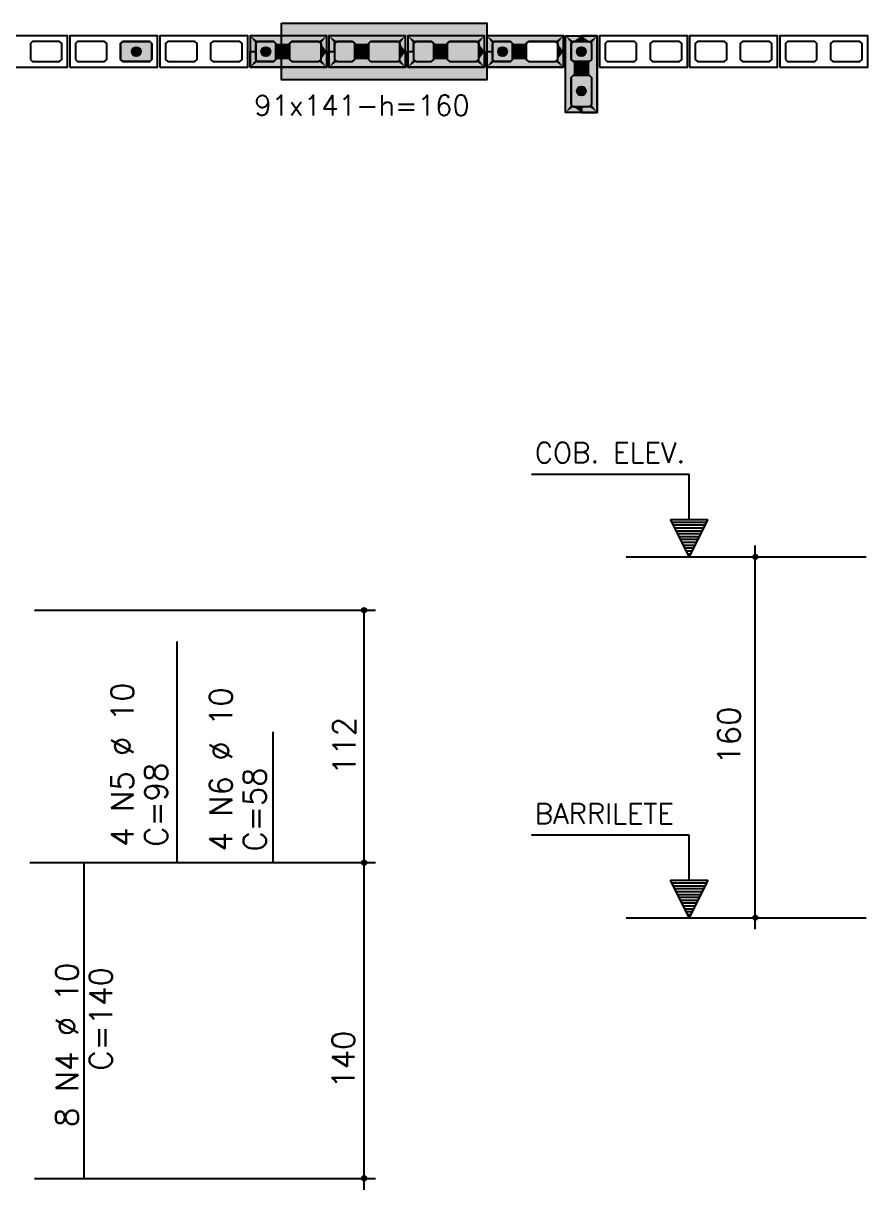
# Model space of a CAD drawing. Extents: x -1.9 to 86, y -1.5 to 61.
# Drawn here: x 35.69 to 43.19, y 31.32 to 41.66 of the extents above; entities that cross this region are included whole.
import ezdxf

# ---------------------------------------------------------------- set-up
doc = ezdxf.new("R2010")
doc.units = 0
doc.header["$MEASUREMENT"] = 0
for name, color, linetype in [('PENA_01', 1, 'CONTINUOUS'), ('PENA_02', 2, 'CONTINUOUS'), ('PENA_03', 3, 'CONTINUOUS'), ('PENA_05', 5, 'CONTINUOUS'), ('PENA_11', 252, 'CONTINUOUS'), ('PENA_21', 100, 'CONTINUOUS'), ('PENA_23', 50, 'CONTINUOUS')]:
    doc.layers.add(name, color=color, linetype=linetype)
doc.styles.get("Standard").update_dxf_attribs({"font": 'ROMANS.SHX'})

msp = doc.modelspace()

# ---------------------------------------------------------------- linework, layer by layer
at = {"layer": 'PENA_01', "linetype": 'Continuous'}
for p, q in [((41.042085, 36.929502), (43.172948, 36.929502)), ((41.042085, 33.729502), (43.172948, 33.729502))]:
    msp.add_line(p, q, dxfattribs=at)
for points in [[(35.755892, 41.342185), (35.775892, 41.322185), (36.015892, 41.322185), (36.035892, 41.342185), (36.035892, 41.482185), (36.015892, 41.502185), (35.775892, 41.502185), (35.755892, 41.482185), (35.755892, 41.342185)], [(36.155295, 41.342185), (36.175295, 41.322185), (36.415295, 41.322185), (36.435295, 41.342185), (36.435295, 41.482185), (36.415295, 41.502185), (36.175295, 41.502185), (36.155295, 41.482185), (36.155295, 41.342185)], [(36.555295, 41.342185), (36.575295, 41.322185), (36.815295, 41.322185), (36.835295, 41.342185), (36.835295, 41.482185), (36.815295, 41.502185), (36.575295, 41.502185), (36.555295, 41.482185), (36.555295, 41.342185)], [(36.955295, 41.342185), (36.975295, 41.322185), (37.215295, 41.322185), (37.235295, 41.342185), (37.235295, 41.482185), (37.215295, 41.502185), (36.975295, 41.502185), (36.955295, 41.482185), (36.955295, 41.342185)], [(37.355295, 41.342185), (37.375295, 41.322185), (37.615295, 41.322185), (37.635295, 41.342185), (37.635295, 41.482185), (37.615295, 41.502185), (37.375295, 41.502185), (37.355295, 41.482185), (37.355295, 41.342185)], [(37.775295, 41.322185), (37.915295, 41.322185), (37.935295, 41.342185), (37.935295, 41.482185), (37.915295, 41.502185), (37.775295, 41.502185), (37.755295, 41.482185), (37.755295, 41.342185), (37.775295, 41.322185)], [(38.075295, 41.322185), (38.315295, 41.322185), (38.335295, 41.342185), (38.335295, 41.482185), (38.315295, 41.502185), (38.075295, 41.502185), (38.055295, 41.482185), (38.055295, 41.342185), (38.075295, 41.322185)], [(38.475295, 41.322185), (38.615295, 41.322185), (38.635295, 41.342185), (38.635295, 41.482185), (38.615295, 41.502185), (38.475295, 41.502185), (38.455295, 41.482185), (38.455295, 41.342185), (38.475295, 41.322185)], [(38.775295, 41.322185), (39.015295, 41.322185), (39.035295, 41.342185), (39.035295, 41.482185), (39.015295, 41.502185), (38.775295, 41.502185), (38.755295, 41.482185), (38.755295, 41.342185), (38.775295, 41.322185)], [(39.175295, 41.322185), (39.315295, 41.322185), (39.335295, 41.342185), (39.335295, 41.482185), (39.315295, 41.502185), (39.175295, 41.502185), (39.155295, 41.482185), (39.155295, 41.342185), (39.175295, 41.322185)], [(39.475295, 41.322185), (39.715295, 41.322185), (39.735295, 41.342185), (39.735295, 41.482185), (39.715295, 41.502185), (39.475295, 41.502185), (39.455295, 41.482185), (39.455295, 41.342185), (39.475295, 41.322185)], [(39.875295, 41.322185), (40.015295, 41.322185), (40.035295, 41.342185), (40.035295, 41.482185), (40.015295, 41.502185), (39.875295, 41.502185), (39.855295, 41.482185), (39.855295, 41.342185), (39.875295, 41.322185)], [(40.175295, 41.322185), (40.415295, 41.322185), (40.435295, 41.342185), (40.435295, 41.482185), (40.415295, 41.502185), (40.175295, 41.502185), (40.155295, 41.482185), (40.155295, 41.342185), (40.175295, 41.322185)], [(40.735295, 41.482185), (40.735295, 41.342185), (40.715295, 41.322185), (40.575295, 41.322185), (40.555295, 41.342185), (40.555295, 41.482185), (40.575295, 41.502185), (40.715295, 41.502185), (40.735295, 41.482185)], [(40.855295, 41.342185), (40.875295, 41.322185), (41.115295, 41.322185), (41.135295, 41.342185), (41.135295, 41.482185), (41.115295, 41.502185), (40.875295, 41.502185), (40.855295, 41.482185), (40.855295, 41.342185)], [(41.255295, 41.342185), (41.275295, 41.322185), (41.515295, 41.322185), (41.535295, 41.342185), (41.535295, 41.482185), (41.515295, 41.502185), (41.275295, 41.502185), (41.255295, 41.482185), (41.255295, 41.342185)], [(41.655295, 41.342185), (41.675295, 41.322185), (41.915295, 41.322185), (41.935295, 41.342185), (41.935295, 41.482185), (41.915295, 41.502185), (41.675295, 41.502185), (41.655295, 41.482185), (41.655295, 41.342185)], [(42.055295, 41.342185), (42.075295, 41.322185), (42.315295, 41.322185), (42.335295, 41.342185), (42.335295, 41.482185), (42.315295, 41.502185), (42.075295, 41.502185), (42.055295, 41.482185), (42.055295, 41.342185)], [(42.455295, 41.342185), (42.475295, 41.322185), (42.715295, 41.322185), (42.735295, 41.342185), (42.735295, 41.482185), (42.715295, 41.502185), (42.475295, 41.502185), (42.455295, 41.482185), (42.455295, 41.342185)], [(42.855295, 41.342185), (42.875295, 41.322185), (43.115295, 41.322185), (43.135295, 41.342185), (43.135295, 41.482185), (43.115295, 41.502185), (42.875295, 41.502185), (42.855295, 41.482185), (42.855295, 41.342185)], [(40.735295, 41.182185), (40.735295, 40.942185), (40.715295, 40.922185), (40.575295, 40.922185), (40.555295, 40.942185), (40.555295, 41.182185), (40.575295, 41.202185), (40.715295, 41.202185), (40.735295, 41.182185)]]:
    msp.add_lwpolyline(points, dxfattribs=at)
at = {"layer": 'PENA_02', "linetype": 'Continuous'}
for points in [[(35.305892, 41.272185), (36.085892, 41.272185), (36.085892, 41.552185), (35.305892, 41.552185), (35.305892, 41.272185)], [(36.105295, 41.272185), (36.885295, 41.272185), (36.885295, 41.552185), (36.105295, 41.552185), (36.105295, 41.272185)], [(36.905295, 41.272185), (37.685295, 41.272185), (37.685295, 41.552185), (36.905295, 41.552185), (36.905295, 41.272185)], [(37.705295, 41.272185), (38.385295, 41.272185), (38.385295, 41.552185), (37.705295, 41.552185), (37.705295, 41.272185)], [(38.405295, 41.272185), (39.085295, 41.272185), (39.085295, 41.552185), (38.405295, 41.552185), (38.405295, 41.272185)], [(39.105295, 41.272185), (39.785295, 41.272185), (39.785295, 41.552185), (39.105295, 41.552185), (39.105295, 41.272185)], [(39.805295, 41.272185), (40.485295, 41.272185), (40.485295, 41.552185), (39.805295, 41.552185), (39.805295, 41.272185)], [(40.785295, 41.552185), (40.785295, 40.872185), (40.505295, 40.872185), (40.505295, 41.552185), (40.785295, 41.552185)], [(40.805295, 41.272185), (41.585295, 41.272185), (41.585295, 41.552185), (40.805295, 41.552185), (40.805295, 41.272185)], [(41.605295, 41.272185), (42.385295, 41.272185), (42.385295, 41.552185), (41.605295, 41.552185), (41.605295, 41.272185)], [(42.405295, 41.272185), (43.185295, 41.272185), (43.185295, 41.552185), (42.405295, 41.552185), (42.405295, 41.272185)]]:
    msp.add_lwpolyline(points, dxfattribs=at)
for centre, radius in [((42.18823, 36.929502), 0.02), ((42.18823, 36.929502), 0.01), ((38.717218, 36.457992), 0.02), ((38.717218, 36.457992), 0.01), ((38.717218, 34.217992), 0.02), ((38.717218, 34.217992), 0.01), ((42.18823, 33.729502), 0.02), ((42.18823, 33.729502), 0.01), ((38.717218, 31.417992), 0.02), ((38.717218, 31.417992), 0.01)]:
    msp.add_circle(centre, radius, dxfattribs=at)
at = {"layer": 'PENA_03', "linetype": 'Continuous'}
for p, q in [((41.601083, 37.661368), (40.201083, 37.661368)), ((41.601083, 37.261368), (41.601083, 37.661368)), ((41.602483, 37.261368), (41.602483, 37.662768)), ((41.601783, 36.929502), (41.435851, 37.261368)), ((41.435851, 37.261368), (41.601083, 37.261368)), ((41.601783, 36.932625), (41.438107, 37.259977)), ((41.765459, 37.259977), (41.438107, 37.259977)), ((41.767716, 37.261368), (41.601783, 36.929502)), ((41.765459, 37.259978), (41.601783, 36.932624)), ((41.602483, 37.261368), (41.767716, 37.261368)), ((41.754952, 37.23584), (41.448614, 37.23584)), ((41.742188, 37.210312), (41.461379, 37.210312)), ((41.729424, 37.184784), (41.474143, 37.184784)), ((41.716659, 37.159256), (41.486907, 37.159256)), ((41.703895, 37.133727), (41.499671, 37.133727)), ((41.691131, 37.108199), (41.512435, 37.108199)), ((41.678367, 37.082671), (41.525199, 37.082671)), ((41.665603, 37.057143), (41.537963, 37.057143)), ((41.652839, 37.031615), (41.550727, 37.031615)), ((41.640075, 37.006087), (41.563491, 37.006087)), ((41.627311, 36.980558), (41.576255, 36.980558)), ((41.614547, 36.95503), (41.589019, 36.95503)), ((42.18823, 33.62897), (42.18823, 37.029502)), ((35.793306, 36.457992), (38.817218, 36.457992)), ((38.717218, 31.31746), (38.717218, 36.457992)), ((41.601083, 34.461368), (40.201083, 34.461368)), ((41.601083, 34.061368), (41.601083, 34.461368)), ((41.602483, 34.061368), (41.602483, 34.462768)), ((35.751375, 34.217992), (38.817218, 34.217992)), ((41.601783, 33.729502), (41.435851, 34.061368)), ((41.435851, 34.061368), (41.601083, 34.061368)), ((41.601783, 33.732625), (41.438107, 34.059977)), ((41.765459, 34.059977), (41.438107, 34.059977)), ((41.754952, 34.03584), (41.448614, 34.03584)), ((41.767716, 34.061368), (41.601783, 33.729502)), ((41.765459, 34.059978), (41.601783, 33.732624)), ((41.602483, 34.061368), (41.767716, 34.061368)), ((41.742188, 34.010312), (41.461379, 34.010312)), ((41.729424, 33.984784), (41.474143, 33.984784)), ((41.716659, 33.959256), (41.486907, 33.959256)), ((41.703895, 33.933727), (41.499671, 33.933727)), ((41.691131, 33.908199), (41.512435, 33.908199)), ((41.678367, 33.882671), (41.525199, 33.882671)), ((41.665603, 33.857143), (41.537963, 33.857143)), ((41.652839, 33.831615), (41.550727, 33.831615)), ((41.640075, 33.806087), (41.563491, 33.806087)), ((41.627311, 33.780558), (41.576255, 33.780558)), ((41.614547, 33.75503), (41.589019, 33.75503)), ((35.793306, 31.417992), (38.817218, 31.417992))]:
    msp.add_line(p, q, dxfattribs=at)
for points in [[(36.835295, 41.342185), (36.815295, 41.322185), (36.575295, 41.322185), (36.555295, 41.342185), (36.555295, 41.482185), (36.575295, 41.502185), (36.815295, 41.502185), (36.835295, 41.482185), (36.835295, 41.342185)], [(37.915295, 41.502185), (37.935295, 41.482185), (37.935295, 41.342185), (37.915295, 41.322185), (37.775295, 41.322185), (37.755295, 41.342185), (37.755295, 41.482185), (37.775295, 41.502185), (37.915295, 41.502185)], [(40.015295, 41.502185), (40.035295, 41.482185), (40.035295, 41.342185), (40.015295, 41.322185), (39.875295, 41.322185), (39.855295, 41.342185), (39.855295, 41.482185), (39.875295, 41.502185), (40.015295, 41.502185)], [(40.715295, 41.502185), (40.735295, 41.482185), (40.735295, 41.342185), (40.715295, 41.322185), (40.575295, 41.322185), (40.555295, 41.342185), (40.555295, 41.482185), (40.575295, 41.502185), (40.715295, 41.502185)], [(40.715295, 41.202185), (40.735295, 41.182185), (40.735295, 40.942185), (40.715295, 40.922185), (40.575295, 40.922185), (40.555295, 40.942185), (40.555295, 41.182185), (40.575295, 41.202185), (40.715295, 41.202185)]]:
    msp.add_lwpolyline(points, dxfattribs=at)
for centre in [(36.695295, 41.412185), (37.845295, 41.412185), (39.945295, 41.412185), (40.645295, 41.412185), (40.645295, 41.062185)]:
    msp.add_circle(centre, 0.04, dxfattribs=at)
for points in [[(36.735295, 41.412185), (36.675295, 41.446826), (36.657708, 41.425866)], [(36.735295, 41.412185), (36.657708, 41.425866), (36.657708, 41.398504)], [(36.735295, 41.412185), (36.657708, 41.398504), (36.675295, 41.377544)], [(36.735295, 41.412185), (36.702241, 41.451578), (36.675295, 41.446826)], [(36.735295, 41.412185), (36.675295, 41.377544), (36.702241, 41.372793)], [(36.735295, 41.412185), (36.725937, 41.437897), (36.702241, 41.451578)], [(36.735295, 41.412185), (36.702241, 41.372793), (36.725937, 41.386474)], [(36.735295, 41.412185), (36.725937, 41.386474), (36.735295, 41.412185)], [(37.885295, 41.412185), (37.825295, 41.446826), (37.807707, 41.425866)], [(37.885295, 41.412185), (37.807707, 41.425866), (37.807707, 41.398504)], [(37.885295, 41.412185), (37.807707, 41.398504), (37.825295, 41.377544)], [(37.885295, 41.412185), (37.852241, 41.451578), (37.825295, 41.446826)], [(37.885295, 41.412185), (37.825295, 41.377544), (37.852241, 41.372793)], [(37.885295, 41.412185), (37.875937, 41.437897), (37.852241, 41.451578)], [(37.885295, 41.412185), (37.852241, 41.372793), (37.875937, 41.386474)], [(37.885295, 41.412185), (37.875937, 41.386474), (37.885295, 41.412185)], [(39.985295, 41.412185), (39.925295, 41.446826), (39.907708, 41.425866)], [(39.985295, 41.412185), (39.907708, 41.425866), (39.907708, 41.398504)], [(39.985295, 41.412185), (39.907708, 41.398504), (39.925295, 41.377544)], [(39.985295, 41.412185), (39.952241, 41.451578), (39.925295, 41.446826)], [(39.985295, 41.412185), (39.925295, 41.377544), (39.952241, 41.372793)], [(39.985295, 41.412185), (39.975937, 41.437897), (39.952241, 41.451578)], [(39.985295, 41.412185), (39.952241, 41.372793), (39.975937, 41.386474)], [(39.985295, 41.412185), (39.975937, 41.386474), (39.985295, 41.412185)], [(40.685295, 41.412185), (40.625295, 41.446826), (40.607708, 41.425866)], [(40.685295, 41.412185), (40.607708, 41.425866), (40.607708, 41.398504)], [(40.685295, 41.412185), (40.607708, 41.398504), (40.625295, 41.377544)], [(40.685295, 41.412185), (40.652241, 41.451578), (40.625295, 41.446826)], [(40.685295, 41.412185), (40.625295, 41.377544), (40.652241, 41.372793)], [(40.685295, 41.412185), (40.675937, 41.437897), (40.652241, 41.451578)], [(40.685295, 41.412185), (40.652241, 41.372793), (40.675937, 41.386474)], [(40.685295, 41.412185), (40.675937, 41.386474), (40.685295, 41.412185)], [(40.685295, 41.062185), (40.625295, 41.096826), (40.607708, 41.075866)], [(40.685295, 41.062185), (40.607708, 41.075866), (40.607708, 41.048504)], [(40.685295, 41.062185), (40.652241, 41.101578), (40.625295, 41.096826)], [(40.685295, 41.062185), (40.675937, 41.087897), (40.652241, 41.101578)], [(40.685295, 41.062185), (40.607708, 41.048504), (40.625295, 41.027544)], [(40.685295, 41.062185), (40.625295, 41.027544), (40.652241, 41.022793)], [(40.685295, 41.062185), (40.652241, 41.022793), (40.675937, 41.036474)], [(40.685295, 41.062185), (40.675937, 41.036474), (40.685295, 41.062185)]]:
    msp.add_solid(points, dxfattribs=at)
at = {"layer": 'PENA_05', "linetype": 'Continuous'}
for p, q in [((37.058872, 34.217992), (37.058872, 36.177992)), ((37.911313, 34.220915), (37.911313, 35.377992)), ((36.232948, 31.417992), (36.232948, 34.217992))]:
    msp.add_line(p, q, dxfattribs=at)
at = {"layer": 'PENA_11', "linetype": 'Continuous'}
for points in [[(36.835295, 41.342185), (36.555295, 41.482185), (36.575295, 41.502185)], [(36.835295, 41.342185), (36.575295, 41.502185), (36.815295, 41.502185)], [(36.835295, 41.342185), (36.815295, 41.502185), (36.835295, 41.482185)], [(37.915295, 41.502185), (37.775295, 41.322185), (37.755295, 41.342185)], [(37.915295, 41.502185), (37.755295, 41.342185), (37.755295, 41.482185)], [(37.915295, 41.502185), (37.755295, 41.482185), (37.775295, 41.502185)], [(37.915295, 41.502185), (37.915295, 41.322185), (37.775295, 41.322185)], [(37.915295, 41.502185), (37.775295, 41.502185), (37.915295, 41.502185)], [(37.915295, 41.502185), (37.935295, 41.482185), (37.935295, 41.342185)], [(37.915295, 41.502185), (37.935295, 41.342185), (37.915295, 41.322185)], [(40.015295, 41.502185), (39.875295, 41.322185), (39.855295, 41.342185)], [(40.015295, 41.502185), (39.855295, 41.342185), (39.855295, 41.482185)], [(40.015295, 41.502185), (39.855295, 41.482185), (39.875295, 41.502185)], [(40.015295, 41.502185), (40.015295, 41.322185), (39.875295, 41.322185)], [(40.015295, 41.502185), (39.875295, 41.502185), (40.015295, 41.502185)], [(40.015295, 41.502185), (40.035295, 41.482185), (40.035295, 41.342185)], [(40.015295, 41.502185), (40.035295, 41.342185), (40.015295, 41.322185)], [(40.715295, 41.502185), (40.575295, 41.322185), (40.555295, 41.342185)], [(40.715295, 41.502185), (40.555295, 41.342185), (40.555295, 41.482185)], [(40.715295, 41.502185), (40.555295, 41.482185), (40.575295, 41.502185)], [(40.715295, 41.502185), (40.715295, 41.322185), (40.575295, 41.322185)], [(40.715295, 41.502185), (40.575295, 41.502185), (40.715295, 41.502185)], [(40.715295, 41.502185), (40.735295, 41.482185), (40.735295, 41.342185)], [(40.715295, 41.502185), (40.735295, 41.342185), (40.715295, 41.322185)], [(36.835295, 41.342185), (36.555295, 41.342185), (36.555295, 41.482185)], [(36.835295, 41.342185), (36.835295, 41.482185), (36.835295, 41.342185)], [(36.835295, 41.342185), (36.575295, 41.322185), (36.555295, 41.342185)], [(36.835295, 41.342185), (36.815295, 41.322185), (36.575295, 41.322185)], [(40.715295, 41.202185), (40.575295, 40.922185), (40.555295, 40.942185)], [(40.715295, 41.202185), (40.555295, 40.942185), (40.555295, 41.182185)], [(40.715295, 41.202185), (40.555295, 41.182185), (40.575295, 41.202185)], [(40.715295, 41.202185), (40.715295, 40.922185), (40.575295, 40.922185)], [(40.715295, 41.202185), (40.575295, 41.202185), (40.715295, 41.202185)], [(40.715295, 41.202185), (40.735295, 41.182185), (40.735295, 40.942185)], [(40.715295, 41.202185), (40.735295, 40.942185), (40.715295, 40.922185)]]:
    msp.add_solid(points, dxfattribs=at)
at = {"layer": 'PENA_21', "linetype": 'Continuous'}
for points in [[(37.705295, 41.412185), (37.755295, 41.412185), (37.755295, 41.482185), (37.775295, 41.502185), (37.915295, 41.502185), (37.935295, 41.482185), (37.935295, 41.412185), (38.055295, 41.412185), (38.055295, 41.482185), (38.075295, 41.502185), (38.315295, 41.502185), (38.335295, 41.482185), (38.335295, 41.412185), (38.385295, 41.412185), (38.385295, 41.552185), (37.705295, 41.552185), (37.705295, 41.412185)], [(38.405295, 41.412185), (38.455295, 41.412185), (38.455295, 41.482185), (38.475295, 41.502185), (38.615295, 41.502185), (38.635295, 41.482185), (38.635295, 41.412185), (38.755295, 41.412185), (38.755295, 41.482185), (38.775295, 41.502185), (39.015295, 41.502185), (39.035295, 41.482185), (39.035295, 41.412185), (39.085295, 41.412185), (39.085295, 41.552185), (38.405295, 41.552185), (38.405295, 41.412185)], [(39.105295, 41.412185), (39.155295, 41.412185), (39.155295, 41.482185), (39.175295, 41.502185), (39.315295, 41.502185), (39.335295, 41.482185), (39.335295, 41.412185), (39.455295, 41.412185), (39.455295, 41.482185), (39.475295, 41.502185), (39.715295, 41.502185), (39.735295, 41.482185), (39.735295, 41.412185), (39.785295, 41.412185), (39.785295, 41.552185), (39.105295, 41.552185), (39.105295, 41.412185)], [(39.805295, 41.412185), (39.855295, 41.412185), (39.855295, 41.482185), (39.875295, 41.502185), (40.015295, 41.502185), (40.035295, 41.482185), (40.035295, 41.412185), (40.155295, 41.412185), (40.155295, 41.482185), (40.175295, 41.502185), (40.415295, 41.502185), (40.435295, 41.482185), (40.435295, 41.412185), (40.485295, 41.412185), (40.485295, 41.552185), (39.805295, 41.552185), (39.805295, 41.412185)], [(40.645295, 41.552185), (40.645295, 41.502185), (40.575295, 41.502185), (40.555295, 41.482185), (40.555295, 41.342185), (40.575295, 41.322185), (40.645295, 41.322185), (40.645295, 41.202185), (40.575295, 41.202185), (40.555295, 41.182185), (40.555295, 40.942185), (40.575295, 40.922185), (40.645295, 40.922185), (40.645295, 40.872185), (40.505295, 40.872185), (40.505295, 41.552185), (40.645295, 41.552185)], [(40.645295, 41.552185), (40.645295, 41.502185), (40.715295, 41.502185), (40.735295, 41.482185), (40.735295, 41.342185), (40.715295, 41.322185), (40.645295, 41.322185), (40.645295, 41.202185), (40.715295, 41.202185), (40.735295, 41.182185), (40.735295, 40.942185), (40.715295, 40.922185), (40.645295, 40.922185), (40.645295, 40.872185), (40.785295, 40.872185), (40.785295, 41.552185), (40.645295, 41.552185)], [(37.705295, 41.412185), (37.755295, 41.412185), (37.755295, 41.342185), (37.775295, 41.322185), (37.915295, 41.322185), (37.935295, 41.342185), (37.935295, 41.412185), (38.055295, 41.412185), (38.055295, 41.342185), (38.075295, 41.322185), (38.315295, 41.322185), (38.335295, 41.342185), (38.335295, 41.412185), (38.385295, 41.412185), (38.385295, 41.272185), (37.705295, 41.272185), (37.705295, 41.412185)], [(38.405295, 41.412185), (38.455295, 41.412185), (38.455295, 41.342185), (38.475295, 41.322185), (38.615295, 41.322185), (38.635295, 41.342185), (38.635295, 41.412185), (38.755295, 41.412185), (38.755295, 41.342185), (38.775295, 41.322185), (39.015295, 41.322185), (39.035295, 41.342185), (39.035295, 41.412185), (39.085295, 41.412185), (39.085295, 41.272185), (38.405295, 41.272185), (38.405295, 41.412185)], [(39.105295, 41.412185), (39.155295, 41.412185), (39.155295, 41.342185), (39.175295, 41.322185), (39.315295, 41.322185), (39.335295, 41.342185), (39.335295, 41.412185), (39.455295, 41.412185), (39.455295, 41.342185), (39.475295, 41.322185), (39.715295, 41.322185), (39.735295, 41.342185), (39.735295, 41.412185), (39.785295, 41.412185), (39.785295, 41.272185), (39.105295, 41.272185), (39.105295, 41.412185)], [(39.805295, 41.412185), (39.855295, 41.412185), (39.855295, 41.342185), (39.875295, 41.322185), (40.015295, 41.322185), (40.035295, 41.342185), (40.035295, 41.412185), (40.155295, 41.412185), (40.155295, 41.342185), (40.175295, 41.322185), (40.415295, 41.322185), (40.435295, 41.342185), (40.435295, 41.412185), (40.485295, 41.412185), (40.485295, 41.272185), (39.805295, 41.272185), (39.805295, 41.412185)]]:
    msp.add_lwpolyline(points, dxfattribs=at)
for points in [[(38.385295, 41.552185), (37.705295, 41.552185), (37.775295, 41.502185)], [(37.705295, 41.552185), (37.705295, 41.412185), (37.755295, 41.412185)], [(37.705295, 41.552185), (37.755295, 41.412185), (37.755295, 41.482185)], [(37.705295, 41.552185), (37.755295, 41.482185), (37.775295, 41.502185)], [(38.385295, 41.552185), (37.775295, 41.502185), (37.915295, 41.502185)], [(38.385295, 41.552185), (37.915295, 41.502185), (37.935295, 41.482185)], [(38.385295, 41.552185), (37.935295, 41.482185), (38.075295, 41.502185)], [(37.935295, 41.482185), (38.055295, 41.482185), (38.075295, 41.502185)], [(38.385295, 41.552185), (38.075295, 41.502185), (38.315295, 41.502185)], [(38.385295, 41.552185), (38.315295, 41.502185), (38.335295, 41.482185)], [(38.385295, 41.552185), (38.335295, 41.482185), (38.385295, 41.412185)], [(39.085295, 41.552185), (38.405295, 41.552185), (38.475295, 41.502185)], [(38.405295, 41.552185), (38.405295, 41.412185), (38.455295, 41.412185)], [(38.405295, 41.552185), (38.455295, 41.412185), (38.455295, 41.482185)], [(38.405295, 41.552185), (38.455295, 41.482185), (38.475295, 41.502185)], [(39.085295, 41.552185), (38.475295, 41.502185), (38.615295, 41.502185)], [(39.085295, 41.552185), (38.615295, 41.502185), (38.635295, 41.482185)], [(39.085295, 41.552185), (38.635295, 41.482185), (38.775295, 41.502185)], [(38.635295, 41.482185), (38.755295, 41.482185), (38.775295, 41.502185)], [(39.085295, 41.552185), (38.775295, 41.502185), (39.015295, 41.502185)], [(39.085295, 41.552185), (39.015295, 41.502185), (39.035295, 41.482185)], [(39.085295, 41.552185), (39.035295, 41.482185), (39.085295, 41.412185)], [(39.785295, 41.552185), (39.105295, 41.552185), (39.175295, 41.502185)], [(39.105295, 41.552185), (39.105295, 41.412185), (39.155295, 41.412185)], [(39.105295, 41.552185), (39.155295, 41.412185), (39.155295, 41.482185)], [(39.105295, 41.552185), (39.155295, 41.482185), (39.175295, 41.502185)], [(39.785295, 41.552185), (39.175295, 41.502185), (39.315295, 41.502185)], [(39.785295, 41.552185), (39.315295, 41.502185), (39.335295, 41.482185)], [(39.785295, 41.552185), (39.335295, 41.482185), (39.475295, 41.502185)], [(39.335295, 41.482185), (39.455295, 41.482185), (39.475295, 41.502185)], [(39.785295, 41.552185), (39.475295, 41.502185), (39.715295, 41.502185)], [(39.785295, 41.552185), (39.715295, 41.502185), (39.735295, 41.482185)], [(39.785295, 41.552185), (39.735295, 41.482185), (39.785295, 41.412185)], [(40.485295, 41.552185), (39.805295, 41.552185), (39.875295, 41.502185)], [(39.805295, 41.552185), (39.805295, 41.412185), (39.855295, 41.412185)], [(39.805295, 41.552185), (39.855295, 41.412185), (39.855295, 41.482185)], [(39.805295, 41.552185), (39.855295, 41.482185), (39.875295, 41.502185)], [(40.485295, 41.552185), (39.875295, 41.502185), (40.015295, 41.502185)], [(40.485295, 41.552185), (40.015295, 41.502185), (40.035295, 41.482185)], [(40.485295, 41.552185), (40.035295, 41.482185), (40.175295, 41.502185)], [(40.035295, 41.482185), (40.155295, 41.482185), (40.175295, 41.502185)], [(40.485295, 41.552185), (40.175295, 41.502185), (40.415295, 41.502185)], [(40.485295, 41.552185), (40.415295, 41.502185), (40.435295, 41.482185)], [(40.485295, 41.552185), (40.435295, 41.482185), (40.485295, 41.412185)], [(40.575295, 41.502185), (40.555295, 41.482185), (40.505295, 41.552185)], [(40.575295, 41.502185), (40.505295, 41.552185), (40.645295, 41.552185)], [(40.505295, 41.552185), (40.555295, 41.482185), (40.505295, 40.872185)], [(40.575295, 41.502185), (40.645295, 41.552185), (40.645295, 41.502185)], [(40.785295, 41.552185), (40.645295, 41.552185), (40.715295, 41.502185)], [(40.715295, 41.502185), (40.645295, 41.552185), (40.645295, 41.502185)], [(40.735295, 41.482185), (40.785295, 41.552185), (40.715295, 41.502185)], [(40.785295, 40.872185), (40.785295, 41.552185), (40.735295, 41.482185)], [(37.705295, 41.272185), (37.705295, 41.412185), (37.755295, 41.412185)], [(37.705295, 41.272185), (37.755295, 41.412185), (37.755295, 41.342185)], [(37.935295, 41.482185), (37.935295, 41.412185), (38.055295, 41.412185)], [(37.935295, 41.482185), (38.055295, 41.412185), (38.055295, 41.482185)], [(37.935295, 41.342185), (37.935295, 41.412185), (38.055295, 41.412185)], [(37.935295, 41.342185), (38.055295, 41.412185), (38.055295, 41.342185)], [(38.385295, 41.412185), (38.335295, 41.482185), (38.335295, 41.412185)], [(38.385295, 41.272185), (38.335295, 41.342185), (38.385295, 41.412185)], [(38.385295, 41.412185), (38.335295, 41.342185), (38.335295, 41.412185)], [(38.405295, 41.272185), (38.405295, 41.412185), (38.455295, 41.412185)], [(38.405295, 41.272185), (38.455295, 41.412185), (38.455295, 41.342185)], [(38.635295, 41.482185), (38.635295, 41.412185), (38.755295, 41.412185)], [(38.635295, 41.482185), (38.755295, 41.412185), (38.755295, 41.482185)], [(38.635295, 41.342185), (38.635295, 41.412185), (38.755295, 41.412185)], [(38.635295, 41.342185), (38.755295, 41.412185), (38.755295, 41.342185)], [(39.085295, 41.412185), (39.035295, 41.482185), (39.035295, 41.412185)], [(39.085295, 41.272185), (39.035295, 41.342185), (39.085295, 41.412185)], [(39.085295, 41.412185), (39.035295, 41.342185), (39.035295, 41.412185)], [(39.105295, 41.272185), (39.105295, 41.412185), (39.155295, 41.412185)], [(39.105295, 41.272185), (39.155295, 41.412185), (39.155295, 41.342185)], [(39.335295, 41.482185), (39.335295, 41.412185), (39.455295, 41.412185)], [(39.335295, 41.482185), (39.455295, 41.412185), (39.455295, 41.482185)], [(39.335295, 41.342185), (39.335295, 41.412185), (39.455295, 41.412185)], [(39.335295, 41.342185), (39.455295, 41.412185), (39.455295, 41.342185)], [(39.785295, 41.412185), (39.735295, 41.482185), (39.735295, 41.412185)], [(39.785295, 41.272185), (39.735295, 41.342185), (39.785295, 41.412185)], [(39.785295, 41.412185), (39.735295, 41.342185), (39.735295, 41.412185)], [(39.805295, 41.272185), (39.805295, 41.412185), (39.855295, 41.412185)], [(39.805295, 41.272185), (39.855295, 41.412185), (39.855295, 41.342185)], [(40.035295, 41.482185), (40.035295, 41.412185), (40.155295, 41.412185)], [(40.035295, 41.482185), (40.155295, 41.412185), (40.155295, 41.482185)], [(40.035295, 41.342185), (40.035295, 41.412185), (40.155295, 41.412185)], [(40.035295, 41.342185), (40.155295, 41.412185), (40.155295, 41.342185)], [(40.485295, 41.412185), (40.435295, 41.482185), (40.435295, 41.412185)], [(40.485295, 41.272185), (40.435295, 41.342185), (40.485295, 41.412185)], [(40.485295, 41.412185), (40.435295, 41.342185), (40.435295, 41.412185)], [(40.505295, 40.872185), (40.555295, 41.482185), (40.555295, 40.942185)], [(40.555295, 40.942185), (40.555295, 41.482185), (40.555295, 41.342185)], [(40.735295, 41.342185), (40.785295, 40.872185), (40.735295, 41.482185)], [(37.705295, 41.272185), (37.755295, 41.342185), (37.775295, 41.322185)], [(38.385295, 41.272185), (37.705295, 41.272185), (37.775295, 41.322185)], [(38.385295, 41.272185), (37.775295, 41.322185), (37.915295, 41.322185)], [(38.385295, 41.272185), (37.915295, 41.322185), (37.935295, 41.342185)], [(38.385295, 41.272185), (37.935295, 41.342185), (38.075295, 41.322185)], [(37.935295, 41.342185), (38.055295, 41.342185), (38.075295, 41.322185)], [(38.385295, 41.272185), (38.075295, 41.322185), (38.315295, 41.322185)], [(38.385295, 41.272185), (38.315295, 41.322185), (38.335295, 41.342185)], [(38.405295, 41.272185), (38.455295, 41.342185), (38.475295, 41.322185)], [(39.085295, 41.272185), (38.405295, 41.272185), (38.475295, 41.322185)], [(39.085295, 41.272185), (38.475295, 41.322185), (38.615295, 41.322185)], [(39.085295, 41.272185), (38.615295, 41.322185), (38.635295, 41.342185)], [(39.085295, 41.272185), (38.635295, 41.342185), (38.775295, 41.322185)], [(38.635295, 41.342185), (38.755295, 41.342185), (38.775295, 41.322185)], [(39.085295, 41.272185), (38.775295, 41.322185), (39.015295, 41.322185)], [(39.085295, 41.272185), (39.015295, 41.322185), (39.035295, 41.342185)], [(39.105295, 41.272185), (39.155295, 41.342185), (39.175295, 41.322185)], [(39.785295, 41.272185), (39.105295, 41.272185), (39.175295, 41.322185)], [(39.785295, 41.272185), (39.175295, 41.322185), (39.315295, 41.322185)], [(39.785295, 41.272185), (39.315295, 41.322185), (39.335295, 41.342185)], [(39.785295, 41.272185), (39.335295, 41.342185), (39.475295, 41.322185)], [(39.335295, 41.342185), (39.455295, 41.342185), (39.475295, 41.322185)], [(39.785295, 41.272185), (39.475295, 41.322185), (39.715295, 41.322185)], [(39.785295, 41.272185), (39.715295, 41.322185), (39.735295, 41.342185)], [(39.805295, 41.272185), (39.855295, 41.342185), (39.875295, 41.322185)], [(40.485295, 41.272185), (39.805295, 41.272185), (39.875295, 41.322185)], [(40.485295, 41.272185), (39.875295, 41.322185), (40.015295, 41.322185)], [(40.485295, 41.272185), (40.015295, 41.322185), (40.035295, 41.342185)], [(40.485295, 41.272185), (40.035295, 41.342185), (40.175295, 41.322185)], [(40.035295, 41.342185), (40.155295, 41.342185), (40.175295, 41.322185)], [(40.485295, 41.272185), (40.175295, 41.322185), (40.415295, 41.322185)], [(40.485295, 41.272185), (40.415295, 41.322185), (40.435295, 41.342185)], [(40.555295, 40.942185), (40.555295, 41.182185), (40.555295, 41.342185)], [(40.575295, 41.322185), (40.555295, 41.182185), (40.555295, 41.342185)], [(40.575295, 41.322185), (40.575295, 41.202185), (40.555295, 41.182185)], [(40.645295, 41.322185), (40.575295, 41.202185), (40.575295, 41.322185)], [(40.645295, 41.322185), (40.645295, 41.202185), (40.575295, 41.202185)], [(40.645295, 41.322185), (40.715295, 41.202185), (40.715295, 41.322185)], [(40.645295, 41.322185), (40.645295, 41.202185), (40.715295, 41.202185)], [(40.715295, 41.322185), (40.735295, 41.182185), (40.735295, 41.342185)], [(40.715295, 41.202185), (40.735295, 41.182185), (40.715295, 41.322185)], [(40.735295, 41.182185), (40.785295, 40.872185), (40.735295, 41.342185)], [(40.735295, 41.182185), (40.735295, 40.942185), (40.785295, 40.872185)], [(40.575295, 40.922185), (40.505295, 40.872185), (40.555295, 40.942185)], [(40.645295, 40.872185), (40.505295, 40.872185), (40.575295, 40.922185)], [(40.645295, 40.922185), (40.645295, 40.872185), (40.575295, 40.922185)], [(40.715295, 40.922185), (40.645295, 40.922185), (40.785295, 40.872185)], [(40.645295, 40.922185), (40.645295, 40.872185), (40.785295, 40.872185)], [(40.735295, 40.942185), (40.715295, 40.922185), (40.785295, 40.872185)]]:
    msp.add_solid(points, dxfattribs=at)
at = {"layer": 'PENA_23', "linetype": 'Continuous'}
msp.add_lwpolyline([(37.985295, 41.662185), (39.805295, 41.662185), (39.805295, 41.162185), (37.985295, 41.162185), (37.985295, 41.662185)], dxfattribs=at)
msp.add_lwpolyline([(37.985295, 41.662185), (39.805295, 41.662185), (39.805295, 41.162185), (37.985295, 41.162185), (37.985295, 41.662185)], dxfattribs=at)
for points in [[(37.985295, 41.662185), (39.805295, 41.662185), (39.805295, 41.162185)], [(37.985295, 41.662185), (39.805295, 41.162185), (37.985295, 41.162185)], [(37.985295, 41.662185), (37.985295, 41.162185), (37.985295, 41.662185)], [(37.985295, 41.662185), (39.805295, 41.662185), (39.805295, 41.162185)], [(37.985295, 41.662185), (39.805295, 41.162185), (37.985295, 41.162185)], [(37.985295, 41.662185), (37.985295, 41.162185), (37.985295, 41.662185)]]:
    msp.add_solid(points, dxfattribs=at)

# ---------------------------------------------------------------- texts
at = {"layer": 'PENA_03', "linetype": 'Continuous'}
for s, p in [('91x141-h=160', (37.741827, 40.843635)), ('COB. ELEV.', (40.231355, 37.763241)), ('BARRILETE', (40.231355, 34.563241))]:
    msp.add_text(s, height=0.18, dxfattribs=at).set_placement(p)
for s, p in [('4 N5 %%c 10', (36.671961, 34.358396)), ('4 N6 %%c 10', (37.546861, 34.316401)), ('112', (38.640463, 34.996202)), ('160', (42.054536, 35.088189)), ('C=98', (36.971961, 34.358396)), ('C=58', (37.846861, 34.316401)), ('8 N4 %%c 10', (36.180972, 31.873681)), ('C=140', (36.480972, 32.373681)), ('140', (38.633439, 32.21424))]:
    msp.add_text(s, height=0.2, rotation=90, dxfattribs=at).set_placement(p)

doc.saveas('drawing.dxf')
